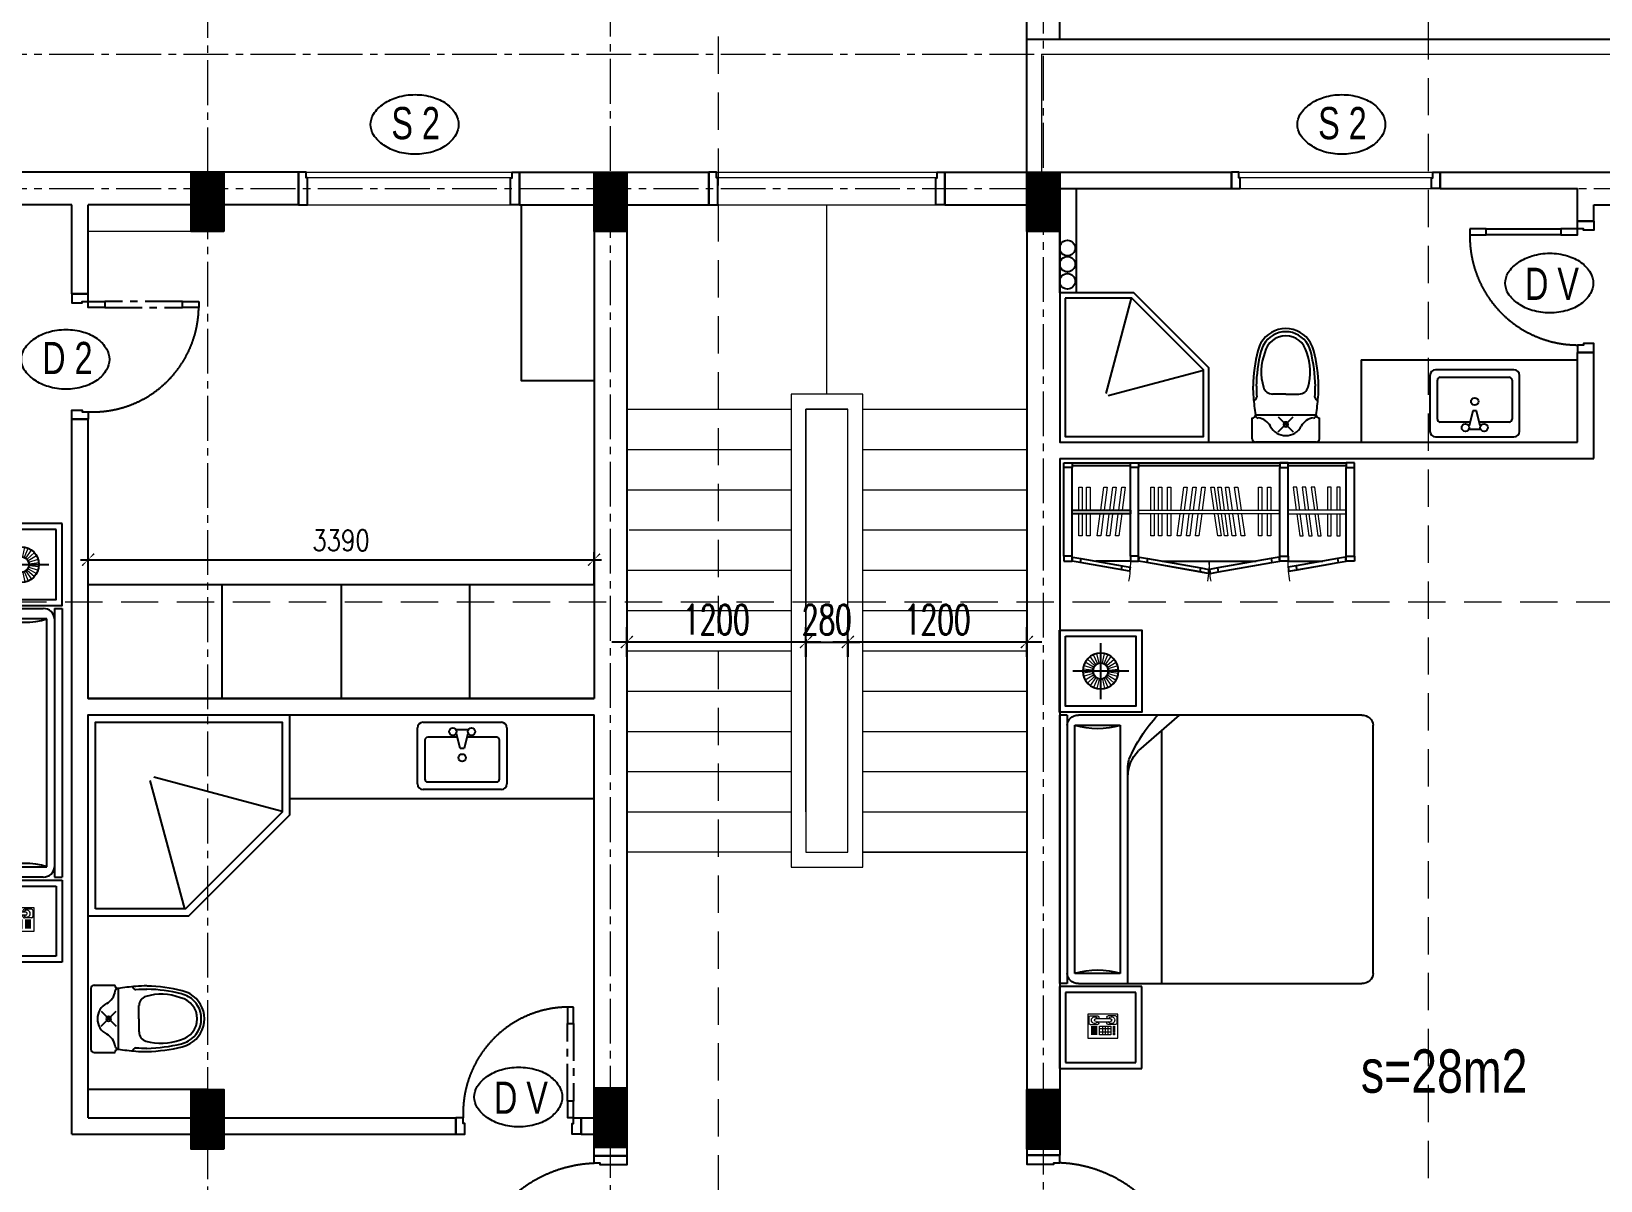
# Model space of a CAD drawing. Header units: millimetres. Extents: x -34806 to 662668, y 63228 to 99452.
# Drawn here: x 99165 to 109680, y 81540 to 89245 of the extents above; entities that cross this region are included whole.
import ezdxf
from ezdxf.enums import TextEntityAlignment as Align

# ---------------------------------------------------------------- set-up
doc = ezdxf.new("R2010")
doc.units = ezdxf.units.MM
doc.header["$LTSCALE"] = 200
doc.header["$MEASUREMENT"] = 0
doc.header["$PDMODE"] = 3
doc.header["$PDSIZE"] = 50
for name, pattern in [('CENTER', [2, 1.25, -0.25, 0.25, -0.25]), ('CENTER2', [1.125, 0.75, -0.125, 0.125, -0.125]), ('CONTINOUS', [0]), ('CONTINU', [0]), ('DASHED2', [0.375, 0.25, -0.125])]:
    doc.linetypes.add(name, pattern=pattern)
doc.layers.get('0').update_dxf_attribs({"color": 95, "linetype": 'CONTINUOUS'})
doc.layers.get('DEFPOINTS').update_dxf_attribs({"linetype": 'CONTINUOUS'})
for name, color, linetype in [('COT', 2, 'CONTINUOUS'), ('Cua', 143, 'CONTINUOUS'), ('DIM', 1, 'CONTINUOUS'), ('NET-THAY', 4, 'CONTINUOUS'), ('NOITHAT', 32, 'CONTINUOUS'), ('TEXT', 7, 'CONTINUOUS'), ('TPTA-Dimention', 251, 'CONTINUOUS'), ('TPTA-Text', 253, 'CONTINUOUS'), ('TUONG', 2, 'CONTINUOUS')]:
    doc.layers.add(name, color=color, linetype=linetype)
doc.layers.add('thay', color=7, linetype='CONTINUOUS', lineweight=18)
doc.layers.add('tim', color=254, linetype='CENTER2', lineweight=9)
doc.styles.add('NHO', font='VNCC-RMS.SHX', dxfattribs={"width": 0.8})
doc.styles.add('RomanS', font='romans.shx', dxfattribs={"width": 0.8})
doc.styles.add('Scale', font='vnsimli.shx', dxfattribs={"width": 0.65, "bigfont": 'bigfont.shx'})
doc.styles.add('VNCC-SIM', font='VHAVAN.ttf', dxfattribs={"width": 0.85})
doc.dimstyles.new('D1', dxfattribs={"dimtxt": 140, "dimasz": 80, "dimexe": 50, "dimexo": 0, "dimgap": 60, "dimtad": 1, "dimdec": 0, "dimzin": 0, "dimdsep": 46, "dimtxsty": 'RomanS', "dimblk1": 'ARCHTICK', "dimblk2": 'ARCHTICK', "dimsah": 1, "dimcen": 100, "dimdle": 50, "dimclrt": 7, "dimadec": 0, "dimazin": 0, "dimtfac": 0.005, "dimtdec": 0, "dimtix": 1, "dimtofl": 0, "dimtmove": 2, "dimatfit": 3, "dimldrblk": 'ARCHTICK', "dimfxl": 1, "dimtvp": 0.8, "dimtolj": 1, "dimtzin": 0, "dimarcsym": 0})
doc.dimstyles.new('Scale', dxfattribs={"dimscale": 10, "dimtxt": 2, "dimasz": 0.8, "dimexe": 1, "dimexo": 0, "dimgap": 0.5, "dimtad": 1, "dimdec": 0, "dimzin": 0, "dimdsep": 46, "dimtxsty": 'Scale', "dimblk": 'ARCHTICK', "dimcen": 1, "dimdle": 1, "dimclrd": 8, "dimclre": 251, "dimclrt": 3, "dimadec": 0, "dimazin": 0, "dimtfac": 1, "dimtdec": 0, "dimtix": 1, "dimtmove": 2, "dimatfit": 3, "dimfxl": 1, "dimtolj": 1, "dimtzin": 0, "dimarcsym": 0})

# ---------------------------------------------------------------- blocks, each defined once
blk = doc.blocks.new('A$C116500EA')
at = {"layer": 'NOITHAT'}
for p, q in [((275, 1637), (275, 2012)), ((570, 2100), (2370, 2100)), ((570, 2049), (570, 2100)), ((570, 2049), (2370, 2049)), ((2302, 1998), (638, 1998)), ((638, 1998), (638, 1694)), ((2302, 1694), (2302, 1998)), ((2370, 2049), (2370, 2100)), ((2390, 2100), (2940, 2100)), ((2390, 1550), (2390, 2100)), ((2430, 2060), (2900, 2060)), ((2430, 1590), (2430, 2060)), ((2900, 2060), (2900, 1590)), ((2940, 2100), (2940, 1550)), ((570, 76), (570, 1973)), ((2370, 1973), (2370, 76)), ((463, 1825), (88, 1825)), ((638, 1694), (2302, 1694)), ((2370, 1643), (930, 1643)), ((2900, 1590), (2430, 1590)), ((570, 1299), (808, 1572)), ((2940, 1550), (2390, 1550)), ((2370, 1416), (672, 1416)), ((2302, 0), (638, 0))]:
    blk.add_line(p, q, dxfattribs=at)
at = {"layer": 'NOITHAT', "lineweight": 5}
for p, q in [((231, 1857), (178, 1895)), ((238, 1866), (195, 1914)), ((248, 1872), (215, 1929)), ((258, 1877), (238, 1939)), ((269, 1879), (262, 1944)), ((281, 1879), (288, 1944)), ((292, 1877), (312, 1939)), ((303, 1872), (335, 1929)), ((312, 1866), (355, 1914)), ((319, 1857), (372, 1895)), ((2575, 1911), (2736, 1911)), ((2575, 1709), (2575, 1911)), ((2586, 1896), (2586, 1847)), ((2595, 1905), (2635, 1905)), ((2644, 1896), (2644, 1847)), ((2736, 1911), (2736, 1709)), ((220, 1825), (155, 1825)), ((221, 1836), (158, 1850)), ((221, 1813), (158, 1800)), ((225, 1847), (165, 1873)), ((225, 1802), (165, 1776)), ((231, 1792), (178, 1754)), ((319, 1792), (372, 1754)), ((325, 1847), (385, 1873)), ((325, 1802), (385, 1776)), ((329, 1836), (392, 1850)), ((329, 1813), (392, 1800)), ((330, 1825), (395, 1825)), ((2595, 1838), (2605, 1838)), ((2605, 1856), (2605, 1761)), ((2626, 1856), (2626, 1761)), ((2635, 1838), (2626, 1838)), ((2655, 1886), (2714, 1886)), ((2655, 1878), (2714, 1878)), ((2655, 1870), (2714, 1870)), ((2655, 1862), (2714, 1862)), ((2655, 1854), (2714, 1854)), ((2656, 1832), (2656, 1758)), ((2714, 1832), (2656, 1832)), ((2656, 1813), (2714, 1813)), ((2656, 1795), (2714, 1795)), ((2674, 1758), (2674, 1832)), ((2695, 1758), (2695, 1832)), ((2714, 1758), (2714, 1832)), ((238, 1784), (195, 1735)), ((248, 1777), (215, 1721)), ((258, 1772), (238, 1711)), ((269, 1770), (262, 1705)), ((281, 1770), (288, 1705)), ((292, 1772), (312, 1711)), ((303, 1777), (335, 1721)), ((312, 1784), (355, 1735)), ((2736, 1709), (2575, 1709)), ((2586, 1726), (2586, 1775)), ((2595, 1784), (2605, 1784)), ((2595, 1717), (2635, 1717)), ((2635, 1784), (2626, 1784)), ((2644, 1726), (2644, 1775)), ((2656, 1776), (2714, 1776)), ((2656, 1758), (2714, 1758)), ((2673, 1738), (2656, 1738)), ((2656, 1738), (2656, 1732)), ((2656, 1732), (2673, 1732)), ((2673, 1732), (2673, 1738)), ((2693, 1738), (2676, 1738)), ((2676, 1738), (2676, 1732)), ((2676, 1732), (2693, 1732)), ((2693, 1732), (2693, 1738)), ((2714, 1738), (2697, 1738)), ((2697, 1738), (2697, 1732)), ((2697, 1732), (2714, 1732)), ((2714, 1732), (2714, 1738))]:
    blk.add_line(p, q, dxfattribs=at)
at = {"layer": 'NOITHAT'}
for points in [[(0, 2100), (0, 1550), (550, 1550), (550, 2100)], [(40, 2060), (40, 1590), (510, 1590), (510, 2060)]]:
    blk.add_lwpolyline(points, close=True, dxfattribs=at)
blk.add_circle((275, 1825), 120, dxfattribs=at)
at = {"layer": 'NOITHAT', "lineweight": 5}
for radius in [55, 50]:
    blk.add_circle((275, 1825), radius, dxfattribs=at)
for centre, radius, start, end in [((2595, 1896), 9.15, 90, 180), ((2635, 1896), 9.15, 0, 90), ((2595, 1847), 9.15, 180, 270), ((2615, 1864), 22.9, 296.5689, 243.4311), ((2615, 1856), 10.2, 0, 180), ((2635, 1847), 9.15, 270, 0), ((2595, 1775), 9.15, 90, 180), ((2595, 1726), 9.15, 180, 270), ((2615, 1753), 22.9, 116.5689, 63.4311), ((2615, 1761), 10.2, 180, 0), ((2635, 1775), 9.15, 0, 90), ((2635, 1726), 9.15, 270, 0)]:
    blk.add_arc(centre, radius, start, end, dxfattribs=at)
at = {"layer": 'NOITHAT'}
for centre, major_axis, start_param, end_param in [((638, 1973), (0, 76), 0, 1.570796), ((238, 1846), (0, 471), 4.382801, 5.041977), ((2702, 1846), (0, 471), 1.241209, 1.900384), ((2302, 1973), (0, 76), -1.570796, 0), ((1240, 547), (0, 1164), 0.364577, 0.693974), ((984, 1339), (0, 304), 0, 0.699981), ((930, 1339), (0, 304), 0, 0.233748), ((638, 76), (0, 76), 1.570796, 3.141593), ((2302, 76), (0, 76), 3.141593, 4.712389)]:
    blk.add_ellipse(centre, major_axis=major_axis, ratio=0.9, start_param=start_param, end_param=end_param, dxfattribs=at)
blk = doc.blocks.new('A$C3DD838EF')
at = {"layer": 'NOITHAT'}
for p, q in [((30, 1770), (0, 1770)), ((0, 1770), (0, 1720)), ((30, 1720), (30, 1770)), ((570, 1770), (30, 1770)), ((570, 1720), (570, 1770)), ((570, 1770), (600, 1770)), ((600, 1770), (600, 1720)), ((0, 1720), (30, 1720)), ((0, 1720), (0, 50)), ((20, 1365), (20, 1720)), ((570, 1720), (30, 1720)), ((311.7, 1720), (288.3, 1720)), ((288.3, 1720), (288.3, 1365)), ((311.7, 1365), (311.7, 1720)), ((600, 1720), (570, 1720)), ((600, 1720), (575.4, 1715.7)), ((575.4, 1715.7), (584.1, 1666.4)), ((584.1, 1666.4), (608.7, 1670.8)), ((584.1, 1666.4), (628.3, 1415.3)), ((608.7, 1670.8), (600, 1720)), ((661.6, 1370.4), (608.7, 1670.8)), ((600, 1365), (600, 1576)), ((30, 1365), (0, 1365)), ((0, 1365), (0, 1315)), ((570, 1365), (30, 1365)), ((30, 1315), (30, 1365)), ((288.3, 1365), (311.7, 1365)), ((570, 1365), (600, 1365)), ((570, 1315), (570, 1365)), ((600, 1365), (600, 1315)), ((653, 1419.6), (628.3, 1415.3)), ((628.3, 1415.3), (637, 1366.1)), ((637, 1366.1), (661.6, 1370.4)), ((661.6, 1370.4), (653, 1419.6)), ((0, 1315), (30, 1315)), ((20, 455), (20, 1315)), ((570, 1315), (30, 1315)), ((600, 1315), (570, 1315)), ((600, 1315), (575.4, 1310.7)), ((575.4, 1310.7), (584.1, 1261.4)), ((584.1, 1261.4), (608.7, 1265.8)), ((584.1, 1261.4), (641.4, 936.4)), ((608.7, 1265.8), (600, 1315)), ((666, 940.8), (608.7, 1265.8)), ((674.7, 891.5), (625, 1173.2)), ((666, 940.8), (641.4, 936.4)), ((641.4, 936.4), (650, 887.2)), ((641.4, 833.6), (650, 882.8)), ((650, 887.2), (674.7, 891.5)), ((650, 882.8), (674.7, 878.5)), ((674.7, 891.5), (666, 940.8)), ((674.7, 878.5), (666, 829.2)), ((584.1, 508.6), (641.4, 833.6)), ((666, 829.2), (608.7, 504.2)), ((666, 829.2), (641.4, 833.6)), ((575.4, 459.3), (584.1, 508.6)), ((584.1, 508.6), (608.7, 504.2)), ((608.7, 504.2), (600, 455)), ((0, 455), (30, 455)), ((0, 405), (0, 455)), ((30, 405), (0, 405)), ((20, 50), (20, 405)), ((30, 455), (30, 405)), ((570, 455), (30, 455)), ((570, 405), (30, 405)), ((600, 455), (570, 455)), ((570, 455), (570, 405)), ((570, 405), (600, 405)), ((600, 455), (575.4, 459.3)), ((600, 405), (600, 455)), ((600, 405), (600, 194)), ((661.6, 399.6), (616.3, 142.5)), ((628.3, 354.7), (637, 403.9)), ((637, 403.9), (661.6, 399.6)), ((661.6, 399.6), (653, 350.4)), ((584.1, 103.6), (628.3, 354.7)), ((653, 350.4), (608.7, 99.2)), ((653, 350.4), (628.3, 354.7)), ((575.4, 54.3), (584.1, 103.6)), ((584.1, 103.6), (608.7, 99.2)), ((608.7, 99.2), (600, 50)), ((0, 50), (30, 50)), ((0, 0), (0, 50)), ((30, 50), (30, 0)), ((570, 50), (30, 50)), ((600, 50), (570, 50)), ((570, 50), (570, 0)), ((600, 50), (575.4, 54.3)), ((600, 0), (600, 50)), ((30, 0), (0, 0)), ((570, 0), (30, 0)), ((570, 0), (600, 0))]:
    blk.add_line(p, q, dxfattribs=at)
at = {"layer": 'NOITHAT', "lineweight": 5}
for p, q in [((288.3, 1679), (149.4, 1679)), ((149.4, 1679), (149.4, 1658.3)), ((149.4, 1658.3), (288.3, 1658.3)), ((288.3, 1631.9), (149.4, 1631.9)), ((149.4, 1631.9), (149.4, 1611.2)), ((445.8, 1679), (311.7, 1679)), ((311.7, 1658.3), (445.8, 1658.3)), ((445.8, 1631.9), (311.7, 1631.9)), ((445.8, 1658.3), (445.8, 1679)), ((445.8, 1611.2), (445.8, 1631.9)), ((149.4, 1611.2), (288.3, 1611.2)), ((288.3, 1545.9), (149.4, 1527.5)), ((311.7, 1611.2), (445.8, 1611.2)), ((445.8, 1566.7), (311.7, 1549)), ((311.7, 1528.3), (445.8, 1546)), ((445.8, 1546), (445.8, 1566.7)), ((149.4, 1527.5), (149.4, 1506.8)), ((149.4, 1506.8), (288.3, 1525.2)), ((288.3, 1490.9), (149.4, 1472.5)), ((149.4, 1472.5), (149.4, 1451.8)), ((149.4, 1451.8), (288.3, 1470.2)), ((288.3, 1436), (149.4, 1417.6)), ((445.8, 1511.8), (311.7, 1494)), ((311.7, 1473.3), (445.8, 1491)), ((445.8, 1456.8), (311.7, 1439.1)), ((311.7, 1418.3), (445.8, 1436.1)), ((445.8, 1491), (445.8, 1511.8)), ((445.8, 1436.1), (445.8, 1456.8)), ((149.4, 1417.6), (149.4, 1396.8)), ((149.4, 1396.8), (288.3, 1415.2)), ((311.7, 1315), (288.3, 1315)), ((288.3, 1315), (288.3, 455)), ((311.7, 455), (311.7, 1315)), ((288.3, 1241.8), (149.4, 1241.8)), ((149.4, 1241.8), (149.4, 1221)), ((149.4, 1221), (288.3, 1221)), ((288.3, 1194.7), (149.4, 1194.7)), ((149.4, 1194.7), (149.4, 1173.9)), ((149.4, 1173.9), (288.3, 1173.9)), ((445.8, 1241.8), (311.7, 1241.8)), ((311.7, 1221), (445.8, 1221)), ((445.8, 1194.7), (311.7, 1194.7)), ((311.7, 1173.9), (445.8, 1173.9)), ((445.8, 1221), (445.8, 1241.8)), ((445.8, 1173.9), (445.8, 1194.7)), ((288.3, 1139.7), (149.4, 1139.7)), ((149.4, 1139.7), (149.4, 1119)), ((149.4, 1119), (288.3, 1119)), ((288.3, 1058.6), (149.4, 1040.2)), ((445.8, 1139.7), (311.7, 1139.7)), ((311.7, 1119), (445.8, 1119)), ((445.8, 1079.5), (311.7, 1061.7)), ((311.7, 1041), (445.8, 1058.8)), ((445.8, 1119), (445.8, 1139.7)), ((445.8, 1058.8), (445.8, 1079.5)), ((149.4, 1040.2), (149.4, 1019.5)), ((149.4, 1019.5), (288.3, 1037.9)), ((288.3, 1003.7), (149.4, 985.3)), ((149.4, 985.3), (149.4, 964.5)), ((149.4, 964.5), (288.3, 982.9)), ((445.8, 1024.5), (311.7, 1006.8)), ((311.7, 986), (445.8, 1003.8)), ((445.8, 969.6), (311.7, 951.8)), ((445.8, 1003.8), (445.8, 1024.5)), ((445.8, 948.8), (445.8, 969.6)), ((288.3, 948.7), (149.4, 930.3)), ((149.4, 930.3), (149.4, 909.6)), ((149.4, 909.6), (288.3, 928)), ((288.3, 855.7), (149.4, 875.4)), ((149.4, 875.4), (149.4, 854.6)), ((311.7, 931.1), (445.8, 948.8)), ((149.4, 854.6), (288.3, 835)), ((288.3, 813.9), (149.4, 833.5)), ((149.4, 833.5), (149.4, 812.8)), ((149.4, 812.8), (288.3, 793.1)), ((288.3, 766.8), (149.4, 786.4)), ((149.4, 786.4), (149.4, 765.7)), ((149.4, 765.7), (288.3, 746)), ((445.8, 833.5), (311.7, 852.4)), ((311.7, 831.7), (445.8, 812.8)), ((445.8, 791.6), (311.7, 810.6)), ((311.7, 789.8), (445.8, 770.9)), ((445.8, 812.8), (445.8, 833.5)), ((445.8, 770.9), (445.8, 791.6)), ((288.3, 711.8), (149.4, 731.4)), ((149.4, 731.4), (149.4, 710.7)), ((149.4, 710.7), (288.3, 691.1)), ((445.8, 744.5), (311.7, 763.5)), ((311.7, 742.7), (445.8, 723.8)), ((445.8, 689.6), (311.7, 708.5)), ((311.7, 687.8), (445.8, 668.8)), ((445.8, 723.8), (445.8, 744.5)), ((445.8, 668.8), (445.8, 689.6)), ((288.3, 584.9), (149.4, 584.9)), ((149.4, 584.9), (149.4, 564.1)), ((445.8, 584.9), (311.7, 584.9)), ((445.8, 564.1), (445.8, 584.9)), ((149.4, 564.1), (288.3, 564.1)), ((288.3, 529.9), (149.4, 529.9)), ((149.4, 529.9), (149.4, 509.2)), ((149.4, 509.2), (288.3, 509.2)), ((311.7, 564.1), (445.8, 564.1)), ((445.8, 529.9), (311.7, 529.9)), ((311.7, 509.2), (445.8, 509.2)), ((445.8, 509.2), (445.8, 529.9)), ((288.3, 455), (311.7, 455)), ((288.3, 50), (288.3, 405)), ((288.3, 405), (311.7, 405)), ((311.7, 405), (311.7, 50)), ((149.4, 352.4), (149.4, 373.2)), ((149.4, 373.2), (288.3, 354.8)), ((288.3, 334), (149.4, 352.4)), ((149.4, 297.5), (149.4, 318.2)), ((149.4, 318.2), (288.3, 299.8)), ((288.3, 279.1), (149.4, 297.5)), ((311.7, 351.7), (445.8, 333.9)), ((445.8, 313.2), (311.7, 330.9)), ((311.7, 296.7), (445.8, 279)), ((445.8, 333.9), (445.8, 313.2)), ((149.4, 242.5), (149.4, 263.2)), ((149.4, 263.2), (288.3, 244.8)), ((288.3, 224.1), (149.4, 242.5)), ((445.8, 258.2), (311.7, 276)), ((311.7, 241.7), (445.8, 224)), ((445.8, 203.3), (311.7, 221)), ((445.8, 279), (445.8, 258.2)), ((445.8, 224), (445.8, 203.3)), ((149.4, 143.1), (149.4, 163.8)), ((149.4, 163.8), (288.3, 163.8)), ((288.3, 143.1), (149.4, 143.1)), ((149.4, 88.1), (149.4, 108.8)), ((149.4, 108.8), (288.3, 108.8)), ((311.7, 163.8), (445.8, 163.8)), ((445.8, 143.1), (311.7, 143.1)), ((311.7, 108.8), (445.8, 108.8)), ((445.8, 163.8), (445.8, 143.1)), ((445.8, 108.8), (445.8, 88.1)), ((288.3, 88.1), (149.4, 88.1)), ((311.7, 50), (288.3, 50)), ((445.8, 88.1), (311.7, 88.1))]:
    blk.add_line(p, q, dxfattribs=at)
at = {"layer": 'NOITHAT', "ltscale": 10}
blk.add_line((600, 1171), (600, 599), dxfattribs=at)
at = {"layer": 'NOITHAT', "lineweight": 5}
for centre, start, end in [((591, 2133), 270.67035, 279.74924), ((591, 1653), 270.67035, 279.74924), ((591, 117), 80.25076, 89.32965), ((591, -363), 80.25076, 89.32965)]:
    blk.add_arc(centre, 768, start, end, dxfattribs=at)
blk = doc.blocks.new('A$C34811E30')
at = {"layer": 'NOITHAT'}
for p, q in [((0, 429), (0, 21)), ((21, 450), (161, 450)), ((21, 450), (161, 450)), ((182, 21), (182, 429)), ((321, 225), (321, 313)), ((321, 225), (321, 311)), ((321, 225), (321, 139)), ((321, 225), (321, 137)), ((21, 0), (161, 0))]:
    blk.add_line(p, q, dxfattribs=at)
at = {"layer": 'NOITHAT', "extrusion": (0, 0, -1)}
for centre, major_axis, start_param, end_param in [((21, 429), (-15.2, 15.2), 5.497787, 7.068583), ((182, 450), (15.2, 15.2), 2.356194, 3.926991), ((182, 407), (15.2, 15.2), 4.053836, 5.497787), ((182, 407), (15.2, 15.2), 4.053836, 5.497787), ((363, -633), (-761, 761), 0.616735, 0.726828), ((300, 442), (-15.2, 15.2), 3.859232, 5.417668), ((375, -627), (758, 758), -0.855568, -0.785398), ((375, -627), (742, 742), -0.855568, -0.785398), ((350, -640), (-752, 752), 0.808894, 1.028291), ((350, -640), (-767, 767), 0.808894, 1.028291), ((161, 225), (83.3, 83.3), 3.926991, 5.006683), ((161, 225), (83.3, 83.3), 3.926991, 5.006683), ((55, 423), (75.8, 75.8), 0.912244, 1.865091), ((55, 423), (75.8, 75.8), 0.912244, 1.865091), ((386, 313), (45.5, 45.5), 3.926991, 5.219845), ((470, 16), (-264, 264), 0.507456, 1.139683), ((568, 225), (102, 102), -0.562737, 0.785398), ((568, 225), (-121, 121), 1.008059, 1.308997), ((568, 225), (136, 136), -0.562737, -0.261799), ((568, 225), (-121, 121), 1.308997, 2.356194), ((568, 225), (-136, 136), 1.308997, 2.356194), ((161, 225), (-83.3, 83.3), 4.418095, 5.497787), ((118, 225), (-11.4, 11.4), 5.497787, 8.63938), ((118, 225), (-11.4, 11.4), 5.497787, 8.63938), ((118, 225), (-11.4, 11.4), 2.356194, 5.497787), ((118, 225), (-11.4, 11.4), 2.356194, 5.497787), ((568, 225), (-102, 102), 2.356194, 3.70433), ((568, 225), (121, 121), 0.785398, 1.832596), ((568, 225), (136, 136), 0.785398, 1.832596), ((55, 27), (-75.8, 75.8), 1.276502, 2.229349), ((386, 137), (-45.5, 45.5), 4.204933, 5.497787), ((21, 21), (15.2, 15.2), 2.356194, 3.926991), ((182, 43), (15.2, 15.2), 2.356194, 3.800145), ((182, 0), (-15.2, 15.2), 5.497787, 7.068583), ((363, 1083), (761, 761), 2.414765, 2.524858), ((300, 8), (15.2, 15.2), 4.00711, 5.565546), ((375, 1077), (-758, 758), 3.926991, 3.997161), ((375, 1077), (-742, 742), 3.926991, 3.997161), ((470, 434), (264, 264), 2.00191, 2.634137), ((350, 1090), (-752, 752), 3.684098, 3.903495), ((350, 1090), (-767, 767), 3.684098, 3.903495), ((568, 225), (-121, 121), 3.403392, 3.70433), ((568, 225), (-136, 136), 3.403392, 3.70433)]:
    blk.add_ellipse(centre, major_axis=major_axis, ratio=1, start_param=start_param, end_param=end_param, dxfattribs=at)
at = {"layer": 'NOITHAT'}
blk.add_point((118, 225), dxfattribs=at)
blk.add_point((118, 225), dxfattribs=at)
blk = doc.blocks.new('_ArchTick')
at = {"layer": 'DIM', "color": 150}
blk.add_lwpolyline([(0.5, 0.5, 0.133, 0, 0), (0, 0, 0, 0.133, 0), (-0.5, -0.5, 0.133, 0.133, 0)], format="xyseb", dxfattribs=at)
blk = doc.blocks.new('*D1167')
at = {"layer": 'DEFPOINTS', "color": 0}
for p in [(104355, 85171), (104635, 85171), (104635, 85151)]:
    blk.add_point(p, dxfattribs=at)
at = {"layer": 'thay', "color": 251, "lineweight": -2}
for p, q in [((104355, 85171), (104355, 85051)), ((104635, 85171), (104635, 85051))]:
    blk.add_line(p, q, dxfattribs=at)
at = {"layer": 'thay', "color": 8, "lineweight": -2}
for p, q in [((104355, 85151), (104275, 85151)), ((104355, 85151), (104635, 85151)), ((104635, 85151), (104715, 85151))]:
    blk.add_line(p, q, dxfattribs=at)
at = {"layer": 'thay', "color": 8, "lineweight": -2, "xscale": 80, "yscale": 80, "zscale": 80}
blk.add_blockref('_ArchTick', (104355, 85151), dxfattribs=at)
at = {"layer": 'thay', "color": 8, "lineweight": -2, "xscale": 80, "yscale": 80, "zscale": 80, "rotation": 180}
blk.add_blockref('_ArchTick', (104635, 85151), dxfattribs=at)
at = {"layer": 'thay', "color": 3, "insert": (104495, 85301), "char_height": 200, "attachment_point": 5, "style": 'Scale'}
blk.add_mtext('\\A1;280', dxfattribs=at)
blk = doc.blocks.new('*D1168')
at = {"layer": 'DEFPOINTS', "color": 0}
for p in [(103155, 85151), (103155, 85051), (104355, 85051)]:
    blk.add_point(p, dxfattribs=at)
at = {"layer": 'thay', "color": 251, "lineweight": -2}
for p, q in [((103155, 85051), (103155, 85251)), ((104355, 85051), (104355, 85251))]:
    blk.add_line(p, q, dxfattribs=at)
at = {"layer": 'thay', "color": 8, "lineweight": -2}
blk.add_line((104455, 85151), (103055, 85151), dxfattribs=at)
at = {"layer": 'thay', "color": 8, "lineweight": -2, "xscale": 80, "yscale": 80, "zscale": 80, "rotation": 180}
blk.add_blockref('_ArchTick', (103155, 85151), dxfattribs=at)
at = {"layer": 'thay', "color": 8, "lineweight": -2, "xscale": 80, "yscale": 80, "zscale": 80}
blk.add_blockref('_ArchTick', (104355, 85151), dxfattribs=at)
at = {"layer": 'thay', "color": 3, "insert": (103755, 85301), "char_height": 200, "attachment_point": 5, "style": 'Scale'}
blk.add_mtext('\\A1;1200', dxfattribs=at)
blk = doc.blocks.new('*D1169')
at = {"layer": 'DEFPOINTS', "color": 0}
for p in [(104635, 85151), (104635, 85051), (105835, 85051)]:
    blk.add_point(p, dxfattribs=at)
at = {"layer": 'thay', "color": 251, "lineweight": -2}
for p, q in [((104635, 85051), (104635, 85251)), ((105835, 85051), (105835, 85251))]:
    blk.add_line(p, q, dxfattribs=at)
at = {"layer": 'thay', "color": 8, "lineweight": -2}
blk.add_line((105935, 85151), (104535, 85151), dxfattribs=at)
at = {"layer": 'thay', "color": 8, "lineweight": -2, "xscale": 80, "yscale": 80, "zscale": 80, "rotation": 180}
blk.add_blockref('_ArchTick', (104635, 85151), dxfattribs=at)
at = {"layer": 'thay', "color": 8, "lineweight": -2, "xscale": 80, "yscale": 80, "zscale": 80}
blk.add_blockref('_ArchTick', (105835, 85151), dxfattribs=at)
at = {"layer": 'thay', "color": 3, "insert": (105235, 85301), "char_height": 200, "attachment_point": 5, "style": 'Scale'}
blk.add_mtext('\\A1;1200', dxfattribs=at)
blk = doc.blocks.new('*D107')
at = {"color": 0, "lineweight": -2}
for p, q in [((99495, 85703), (102985, 85703)), ((99545, 85536), (99545, 85753)), ((102935, 85536), (102935, 85753))]:
    blk.add_line(p, q, dxfattribs=at)
at = {"layer": 'DEFPOINTS', "color": 0}
for p in [(102935, 85703), (99545, 85536), (102935, 85536)]:
    blk.add_point(p, dxfattribs=at)
at = {"color": 0, "lineweight": -2, "xscale": 80, "yscale": 80, "zscale": 80, "rotation": 180}
blk.add_blockref('_ArchTick', (99545, 85703), dxfattribs=at)
at = {"color": 0, "lineweight": -2, "xscale": 80, "yscale": 80, "zscale": 80}
blk.add_blockref('_ArchTick', (102935, 85703), dxfattribs=at)
at = {"color": 7, "insert": (101240, 85833), "char_height": 140, "attachment_point": 5, "style": 'RomanS'}
blk.add_mtext('\\A1;3390', dxfattribs=at)

msp = doc.modelspace()

# ---------------------------------------------------------------- linework, layer by layer
for p, q in [((100440.1, 85536.2), (100440.1, 84772)), ((101240, 85536.2), (101240, 84772)), ((102100.5, 85536.2), (102100.5, 84772)), ((100345, 82152), (99545, 82152))]:
    msp.add_line(p, q)
for points in [[(102935, 88082), (102935, 86902), (102449.3, 86902), (102449.3, 88082)], [(102935, 84772), (99545, 84772), (99545, 85536.2), (102935, 85536.2)]]:
    msp.add_lwpolyline(points, close=True)
for centre in [(106107.1, 87792), (106107.1, 87684.1), (106107.1, 87569.1)]:
    msp.add_circle(centre, 52.1)
at = {"layer": 'COT', "const_width": 220}
for points in [[(100345, 87902), (100345, 88302)], [(103045, 88002), (103045, 88302)], [(103045, 87902), (103045, 88302)], [(105945, 87902), (105945, 88302)], [(100345, 81752), (100345, 82152)], [(103045, 81762), (103045, 82162)], [(105945, 81752), (105945, 82152)]]:
    msp.add_lwpolyline(points, dxfattribs=at)
at = {"layer": 'Cua', "color": 8, "linetype": 'DASHED2', "ltscale": 400}
for p, q in [((108913.4, 87920.8), (109413.7, 87920.8)), ((109413.7, 87880.8), (108913.4, 87880.8))]:
    msp.add_line(p, q, dxfattribs=at)
at = {"layer": 'Cua', "color": 6, "linetype": 'CONTINOUS', "ltscale": 0.5}
for p, q in [((109525, 87972), (109635, 87972)), ((109525, 87972), (109635, 87972)), ((109635, 87972), (109525, 87972)), ((109635, 87972), (109525, 87972)), ((109525, 87972), (109635, 87972)), ((109635, 87972), (109525, 87972)), ((109635, 87092), (109525, 87092)), ((102935, 81707), (103155, 81707)), ((102935, 81707), (103155, 81707)), ((103155, 81707), (102935, 81707)), ((103155, 81707), (102935, 81707)), ((102935, 81707), (103155, 81707)), ((103155, 81707), (102935, 81707)), ((106055, 81710.1), (105835, 81710.1)), ((106055, 81710.1), (105835, 81710.1)), ((105835, 81710.1), (106055, 81710.1)), ((105835, 81710.1), (106055, 81710.1)), ((106055, 81710.1), (105835, 81710.1)), ((105835, 81710.1), (106055, 81710.1))]:
    msp.add_line(p, q, dxfattribs=at)
at = {"layer": 'Cua', "color": 8, "linetype": 'CENTER'}
for p, q in [((100176.5, 87433.1), (99656.2, 87433.1)), ((99656.2, 87393.1), (100176.5, 87393.1)), ((102757, 82073.3), (102757, 82593.5)), ((102797, 82593.5), (102797, 82073.3))]:
    msp.add_line(p, q, dxfattribs=at)
at = {"layer": 'Cua', "color": 6, "linetype": 'CONTINOUS', "ltscale": 0.5}
for points in [[(100955.4, 88082), (101015.4, 88082), (101015.4, 88262), (101005.4, 88262), (101005.4, 88302), (100955.4, 88302)], [(102435.6, 88082), (102375.6, 88082), (102375.6, 88262), (102385.6, 88262), (102385.6, 88302), (102435.6, 88302)], [(103705, 88082), (103765, 88082), (103765, 88262), (103755, 88262), (103755, 88302), (103705, 88302)], [(105285, 88082), (105225, 88082), (105225, 88262), (105235, 88262), (105235, 88302), (105285, 88302)], [(107205.4, 88192), (107265.4, 88192), (107265.4, 88262), (107255.4, 88262), (107255.4, 88302), (107205.4, 88302)], [(108605.6, 88192), (108545.6, 88192), (108545.6, 88262), (108555.6, 88262), (108555.6, 88302), (108605.6, 88302)], [(109635, 87972), (109635, 87912), (109565, 87912), (109565, 87922), (109525, 87922), (109525, 87972)], [(99435, 87484.3), (99435, 87424.3), (99505, 87424.3), (99505, 87434.3), (99545, 87434.3), (99545, 87484.3)], [(109635, 87092), (109635, 87152), (109565, 87152), (109565, 87142), (109525, 87142), (109525, 87092)], [(99435, 86644.3), (99435, 86704.3), (99505, 86704.3), (99505, 86694.3), (99545, 86694.3), (99545, 86644.3)], [(102008.3, 81852), (102068.3, 81852), (102068.3, 81922), (102058.3, 81922), (102058.3, 81962), (102008.3, 81962)], [(102848.3, 81852), (102788.3, 81852), (102788.3, 81922), (102798.3, 81922), (102798.3, 81962), (102848.3, 81962)], [(103155, 81707), (103155, 81647), (102975, 81647), (102975, 81657), (102935, 81657), (102935, 81707)], [(105835, 81710.1), (105835, 81650.1), (106015, 81650.1), (106015, 81660.1), (106055, 81660.1), (106055, 81710.1)]]:
    msp.add_lwpolyline(points, close=True, dxfattribs=at)
at = {"layer": 'Cua', "color": 0, "linetype": 'Continuous'}
for points in [[(108803.4, 87920.8), (108803.4, 87880.8), (108913.4, 87880.8), (108913.4, 87920.8)], [(109413.7, 87920.8), (109413.7, 87880.8), (109523.7, 87880.8), (109523.7, 87920.8)], [(99656.2, 87433.1), (99656.2, 87393.1), (99546.2, 87393.1), (99546.2, 87433.1)], [(100286.5, 87433.1), (100286.5, 87393.1), (100176.5, 87393.1), (100176.5, 87433.1)], [(102797, 82703.5), (102757, 82703.5), (102757, 82593.5), (102797, 82593.5)], [(102797, 82073.3), (102757, 82073.3), (102757, 81963.3), (102797, 81963.3)]]:
    msp.add_lwpolyline(points, close=True, dxfattribs=at)
at = {"layer": 'Cua', "color": 8, "linetype": 'DASHED2', "ltscale": 400}
for centre, radius, start, end in [((109530.1, 87868.8), 726.8, 179.05487, 269.59462), ((99576.2, 87404), 710.4, 267.47965, 359.11699), ((102768, 81993.2), 710.4, 90.88301, 182.52035), ((102970, 80786.2), 870.3, 92.30536, 174.66917), ((106020, 80789.3), 870.3, 5.33083, 87.69464)]:
    msp.add_arc(centre, radius, start, end, dxfattribs=at)
at = {"layer": 'NET-THAY'}
for p, q in [((108074.6, 87041.8), (109525, 87041.8)), ((108074.6, 87041.8), (108074.6, 86491.8)), ((100895, 84102), (102935, 84102))]:
    msp.add_line(p, q, dxfattribs=at)
at = {"layer": 'NOITHAT'}
for p, q in [((106535.1, 87455.5), (106363.4, 86817.8)), ((107018.6, 86972), (106380.9, 86800.3)), ((109098.6, 86975.8), (108573.6, 86975.8)), ((108536.1, 86938.3), (108536.1, 86563.3)), ((108586.1, 86644.6), (108586.1, 86907.1)), ((108604.8, 86925.8), (109067.3, 86925.8)), ((109086.1, 86907.1), (109086.1, 86644.6)), ((109136.1, 86563.3), (109136.1, 86938.3)), ((108823.6, 86700.8), (108798.6, 86600.8)), ((108848.6, 86700.8), (108823.6, 86700.8)), ((108873.6, 86600.8), (108848.6, 86700.8)), ((108804.8, 86625.8), (108604.8, 86625.8)), ((108873.6, 86575.8), (108798.6, 86575.8)), ((109067.3, 86625.8), (108867.3, 86625.8)), ((108573.6, 86525.8), (109098.6, 86525.8)), ((101751.6, 84200), (101751.6, 84575)), ((101789.1, 84612.5), (102314.1, 84612.5)), ((102089.1, 84562.5), (102014.1, 84562.5)), ((102039.1, 84437.5), (102014.1, 84537.5)), ((102089.1, 84537.5), (102064.1, 84437.5)), ((102351.6, 84575), (102351.6, 84200)), ((101801.6, 84493.8), (101801.6, 84231.3)), ((102020.4, 84512.5), (101820.4, 84512.5)), ((102064.1, 84437.5), (102039.1, 84437.5)), ((102282.9, 84512.5), (102082.9, 84512.5)), ((102301.6, 84231.3), (102301.6, 84493.8)), ((100193.2, 83361.1), (99961.4, 84222)), ((100845.9, 84013.8), (99985, 84245.6)), ((102314.1, 84162.5), (101789.1, 84162.5)), ((101820.4, 84212.5), (102282.9, 84212.5))]:
    msp.add_line(p, q, dxfattribs=at)
for points in [[(106055, 87491.8), (106055, 86491.8), (107055, 86491.8), (107055, 86989.7), (106552.8, 87491.8)], [(106091.3, 87455.5), (106091.3, 86528.2), (107018.6, 86528.2), (107018.6, 86974.6), (106537.8, 87455.5)], [(99545, 83312), (99545, 84662), (100895, 84662), (100895, 83989.9), (100217.1, 83312)], [(99594.1, 83361.1), (99594.1, 84612.9), (100845.9, 84612.9), (100845.9, 84010.2), (100196.7, 83361.1)]]:
    msp.add_lwpolyline(points, close=True, dxfattribs=at)
for centre in [(108836.1, 86763.3), (108773.6, 86588.3), (108898.6, 86588.3), (101989.1, 84550), (102114.1, 84550), (102051.6, 84375)]:
    msp.add_circle(centre, 25, dxfattribs=at)
for centre, radius, start, end in [((108573.6, 86938.3), 37.5, 90, 180), ((109098.6, 86938.3), 37.5, 0, 90), ((108604.8, 86907.1), 18.8, 90, 180), ((109067.3, 86907.1), 18.8, 0, 90), ((108604.8, 86644.6), 18.8, 180, 270), ((109067.3, 86644.6), 18.8, 270, 0), ((108573.6, 86563.3), 37.5, 180, 270), ((109098.6, 86563.3), 37.5, 270, 0), ((101789.1, 84575), 37.5, 90, 180), ((102314.1, 84575), 37.5, 0, 90), ((101820.4, 84493.8), 18.8, 90, 180), ((102282.9, 84493.8), 18.8, 0, 90), ((101820.4, 84231.3), 18.8, 180, 270), ((102282.9, 84231.3), 18.8, 270, 0), ((101789.1, 84200), 37.5, 180, 270), ((102314.1, 84200), 37.5, 270, 0)]:
    msp.add_arc(centre, radius, start, end, dxfattribs=at)
at = {"layer": 'TEXT'}
for points in [[(101438.1, 88620.7, -0.1338614), (101457.2, 88690.7, -0.1013655), (101527.6, 88759.9, -0.0827254), (101618.1, 88803.8, -0.071629), (101736, 88820.7, -0.071629), (101853.8, 88803.8, -0.0830347), (101944.7, 88759.7, -0.1067191), (102008.2, 88690.2, -0.1328035), (102027, 88620.7, -0.1328035), (102008.2, 88551.2, -0.1067191), (101944.7, 88481.8, -0.0830347), (101853.8, 88437.7, -0.071629), (101736, 88420.7, -0.071629), (101618.1, 88437.7, -0.0827254), (101527.6, 88481.6, -0.1013655), (101457.2, 88550.7, -0.1338614)], [(107648.1, 88620.7, -0.1338614), (107667.2, 88690.7, -0.1013655), (107737.6, 88759.9, -0.0827254), (107828.1, 88803.8, -0.071629), (107946, 88820.7, -0.071629), (108063.8, 88803.8, -0.0830347), (108154.7, 88759.7, -0.1067191), (108218.2, 88690.2, -0.1328035), (108237, 88620.7, -0.1328035), (108218.2, 88551.2, -0.1067191), (108154.7, 88481.8, -0.0830347), (108063.8, 88437.7, -0.071629), (107946, 88420.7, -0.071629), (107828.1, 88437.7, -0.0827254), (107737.6, 88481.6, -0.1013655), (107667.2, 88550.7, -0.1338614)], [(109041.1, 87557.2, -0.1338614), (109060.2, 87627.2, -0.1013655), (109130.6, 87696.4, -0.0827254), (109221.1, 87740.2, -0.071629), (109339, 87757.2, -0.071629), (109456.8, 87740.2, -0.0830347), (109547.6, 87696.1, -0.1067191), (109611.2, 87626.7, -0.1328035), (109630, 87557.2, -0.1328035), (109611.2, 87487.7, -0.1067191), (109547.6, 87418.2, -0.0830347), (109456.8, 87374.2, -0.071629), (109339, 87357.2, -0.071629), (109221.1, 87374.2, -0.0827254), (109130.6, 87418, -0.1013655), (109060.2, 87487.2, -0.1338614)], [(99098.6, 87045.9, -0.1338614), (99117.7, 87115.9, -0.1013655), (99188.1, 87185.1, -0.0827254), (99278.6, 87228.9, -0.071629), (99396.5, 87245.9, -0.071629), (99514.3, 87228.9, -0.0830347), (99605.2, 87184.9, -0.1067191), (99668.7, 87115.4, -0.1328035), (99687.5, 87045.9, -0.1328035), (99668.7, 86976.4, -0.1067191), (99605.2, 86906.9, -0.0830347), (99514.3, 86862.9, -0.071629), (99396.5, 86845.9, -0.071629), (99278.6, 86862.9, -0.0827254), (99188.1, 86906.7, -0.1013655), (99117.7, 86975.9, -0.1338614)], [(102132.8, 82100.6, -0.1338614), (102151.8, 82170.6, -0.1013655), (102222.2, 82239.8, -0.0827254), (102312.8, 82283.7, -0.071629), (102430.6, 82300.6, -0.071629), (102548.5, 82283.7, -0.0830347), (102639.3, 82239.6, -0.1067191), (102702.8, 82170.1, -0.1328035), (102721.6, 82100.6, -0.1328035), (102702.8, 82031.1, -0.1067191), (102639.3, 81961.7, -0.0830347), (102548.5, 81917.6, -0.071629), (102430.6, 81900.6, -0.071629), (102312.8, 81917.6, -0.0827254), (102222.2, 81961.5, -0.1013655), (102151.8, 82030.7, -0.1338614)]]:
    msp.add_lwpolyline(points, format="xyb", close=True, dxfattribs=at)
at = {"layer": 'thay', "linetype": 'DASHED2', "ltscale": 5}
for p, q in [((103766.5, 93710.5), (103766.5, 71432.1)), ((108525.8, 71432.1), (108525.8, 93710.5)), ((84765.5, 85421.3), (116941.4, 85421.3))]:
    msp.add_line(p, q, dxfattribs=at)
at = {"layer": 'thay'}
for p, q in [((101005.4, 88302), (102385.6, 88302)), ((102385.6, 88262), (101005.4, 88262)), ((103755, 88302), (105235, 88302)), ((105235, 88262), (103755, 88262)), ((107255.4, 88302), (108555.6, 88302)), ((108555.6, 88262), (107255.4, 88262)), ((107265.4, 88192), (108545.6, 88192)), ((101015.4, 88082), (102375.6, 88082)), ((103155, 84282), (103155, 88082)), ((103765, 88082), (105225, 88082)), ((104495, 86812), (104495, 88082)), ((100455, 87902), (99545, 87902)), ((103155, 86712), (104255, 86712)), ((104355, 84012), (104355, 86712)), ((104355, 86712), (104635, 86712)), ((104635, 83742), (104635, 86712)), ((104735, 86712), (105835, 86712)), ((103155, 86442), (104255, 86442)), ((104735, 86442), (105835, 86442)), ((103155, 86172), (104255, 86172)), ((104735, 86172), (105835, 86172)), ((103170, 85902), (104255, 85902)), ((104735, 85902), (105835, 85902)), ((103155, 85632), (104255, 85632)), ((104735, 85632), (105835, 85632)), ((103155, 85362), (104255, 85362)), ((104735, 85362), (105835, 85362)), ((103155, 85092), (104255, 85092)), ((104735, 85092), (105835, 85092)), ((103155, 84822), (104255, 84822)), ((104735, 84822), (105835, 84822)), ((103155, 84552), (104255, 84552)), ((104735, 84552), (105835, 84552)), ((103155, 84282), (104255, 84282)), ((103170, 84282), (104255, 84282)), ((104735, 84282), (105835, 84282)), ((102714.4, 84102), (100895, 84102)), ((103155, 84012), (104255, 84012)), ((104735, 84012), (105835, 84012)), ((104255, 83742), (103155, 83742)), ((104735, 83742), (105835, 83742)), ((105835, 83742), (104735, 83742)), ((106055, 81752), (105835, 81752))]:
    msp.add_line(p, q, dxfattribs=at)
for points in [[(105835, 88302), (105835, 89192), (107729.7, 89192)], [(109234.6, 89192), (111055, 89192), (111055, 88302)], [(105935, 88302), (105935, 89092), (107729.7, 89092)], [(107668.1, 89092), (110955, 89092), (110955, 88302)], [(104635, 83742), (104635, 86712), (104355, 86712), (104355, 83742), (104635, 83742)]]:
    msp.add_lwpolyline(points, dxfattribs=at)
msp.add_lwpolyline([(104255, 83642), (104735, 83642), (104735, 86812), (104255, 86812), (104255, 83642)], close=True, dxfattribs=at)
at = {"layer": 'tim', "ltscale": 2}
for p, q in [((100345, 91750.8), (100345, 73463.9)), ((103045, 73909.8), (103045, 91780.8)), ((105945, 91780.8), (105945, 73909.8)), ((87134.1, 89092), (115372.1, 89092)), ((87134.1, 88192), (115372.1, 88192))]:
    msp.add_line(p, q, dxfattribs=at)
at = {"layer": 'TPTA-Dimention'}
for p, q in [((105835, 88302), (105835, 91082)), ((106055, 89192), (106055, 91082))]:
    msp.add_line(p, q, dxfattribs=at)
at = {"layer": 'TPTA-Text'}
for points in [[(105835, 89192), (105835, 89192), (107729.7, 89192)], [(107729.7, 89192), (111055, 89192), (111055, 89192)]]:
    msp.add_lwpolyline(points, dxfattribs=at)
at = {"layer": 'TUONG'}
for p, q in [((99285, 88302), (97960.1, 88302)), ((100955.4, 88302), (99285, 88302)), ((102435.6, 88302), (103705, 88302)), ((102935, 88302), (102935, 84772)), ((105285, 88302), (105835, 88302)), ((109525, 87972), (109525, 88192)), ((99435, 88082), (97960.1, 88082)), ((99435, 87484.3), (99435, 88082)), ((99545, 87484.3), (99545, 88082)), ((100955.4, 88082), (99545, 88082)), ((100455, 88082), (100345, 88082)), ((102435.6, 88082), (103705, 88082)), ((103155, 88082), (103045, 88082)), ((105285, 88082), (105945, 88082)), ((105835, 88082), (105835, 81710.1)), ((106055, 88091.4), (106055, 86491.8)), ((109635, 87972), (109635, 88082)), ((109525, 86491.8), (109525, 87092)), ((109635, 86381.8), (109635, 87092)), ((99435, 81852), (99435, 86644.3)), ((99545, 84772), (99545, 86644.3)), ((106055, 86491.8), (108355.6, 86491.8)), ((108355.6, 86491.8), (109525, 86491.8)), ((106055, 86381.8), (106055, 81710.1)), ((106055, 86381.8), (108465.6, 86381.8)), ((108465.6, 86381.8), (109635, 86381.8)), ((99545, 84772), (102935, 84772)), ((99545, 81962), (99545, 84662)), ((99545, 84662), (102935, 84662)), ((99545, 81962), (102008.3, 81962)), ((102848.2, 81962), (103045, 81962)), ((99435, 81852), (102008.3, 81852)), ((102848.2, 81852), (103045, 81852)), ((106055, 81710.1), (105835, 81710.1))]:
    msp.add_line(p, q, dxfattribs=at)
at = {"layer": 'TUONG', "linetype": 'CONTINU', "ltscale": 0.3}
for p, q in [((100955.4, 88082), (100955.4, 88302)), ((102435.6, 88082), (102435.6, 88302)), ((103155, 88082), (103155, 88302)), ((103705, 88082), (103705, 88302)), ((105285, 88082), (105285, 88302)), ((107205.4, 88192), (107205.4, 88302)), ((108605.6, 88192), (108605.6, 88302)), ((109525, 87972), (109635, 87972)), ((99435, 87484.3), (99545, 87484.3)), ((99545, 87484.3), (99435, 87484.3)), ((99435, 87484.3), (99545, 87484.3)), ((99435, 87484.3), (99545, 87484.3)), ((99545, 87484.3), (99435, 87484.3)), ((99435, 87484.3), (99545, 87484.3)), ((99545, 87484.3), (99435, 87484.3)), ((99545, 87484.3), (99435, 87484.3)), ((99545, 87484.3), (99435, 87484.3)), ((99435, 87484.3), (99545, 87484.3)), ((99435, 87484.3), (99545, 87484.3)), ((99545, 87484.3), (99435, 87484.3)), ((99435, 87484.3), (99545, 87484.3)), ((109525, 87092), (109635, 87092)), ((109635, 87064.8), (109635, 87092)), ((99545, 86644.3), (99435, 86644.3)), ((99435, 86644.3), (99545, 86644.3)), ((102008.3, 81962), (102008.3, 81852)), ((102008.3, 81852), (102008.3, 81962)), ((102848.2, 81852), (102848.2, 81962)), ((102848.2, 81852), (102848.2, 81962)), ((102848.3, 81962), (102848.3, 81852)), ((102848.3, 81852), (102848.3, 81962)), ((102848.3, 81962), (102848.3, 81852)), ((102848.3, 81852), (102848.3, 81962)), ((102848.3, 81962), (102848.3, 81852)), ((102848.3, 81962), (102848.3, 81852)), ((102848.3, 81962), (102848.3, 81852)), ((102848.3, 81852), (102848.3, 81962)), ((102848.3, 81852), (102848.3, 81962)), ((102848.3, 81962), (102848.3, 81852)), ((102848.3, 81852), (102848.3, 81962)), ((102935, 81707), (103155, 81707)), ((106055, 81710.1), (105835, 81710.1))]:
    msp.add_line(p, q, dxfattribs=at)
at = {"layer": 'TUONG', "linetype": 'Continuous'}
for p, q in [((99545, 86644.3), (99435, 86644.3)), ((99435, 86644.3), (99545, 86644.3)), ((99545, 86644.3), (99435, 86644.3)), ((99435, 86644.3), (99545, 86644.3)), ((102008.3, 81962), (102008.3, 81852)), ((102008.3, 81852), (102008.3, 81962)), ((102008.3, 81962), (102008.3, 81852)), ((102008.3, 81852), (102008.3, 81962))]:
    msp.add_line(p, q, dxfattribs=at)
at = {"layer": 'TUONG'}
for points in [[(100455, 87902), (100235, 87902), (100235, 88302), (100455, 88302)], [(103155, 88002), (102935, 88002), (102935, 88302), (103155, 88302)], [(103155, 87902), (102935, 87902), (102935, 88302), (103155, 88302)], [(106055, 87902), (105835, 87902), (105835, 88302), (106055, 88302)], [(106055, 87491.8), (106055, 88192), (106165, 88192), (106165, 87491.9)], [(100455, 81752), (100235, 81752), (100235, 82152), (100455, 82152)], [(103155, 81762), (102935, 81762), (102935, 82162), (103155, 82162)], [(106055, 81752), (105835, 81752), (105835, 82152), (106055, 82152)]]:
    msp.add_lwpolyline(points, close=True, dxfattribs=at)
for points in [[(100235, 88302), (100455, 88302)], [(102935, 88302), (103155, 88302), (103155, 81707), (102935, 81707), (102935, 84662)], [(102935, 88302), (103155, 88302)], [(105835, 88302), (105835, 88302), (107205.4, 88302)], [(106055, 88302), (106055, 88192), (107205.4, 88192)], [(108605.6, 88302), (109806, 88302)], [(106055, 88082), (106055, 88192), (106406.6, 88192)], [(108605.6, 88192), (109525, 88192)], [(109635, 88082), (109806, 88082)], [(103155, 82132), (103155, 81707), (102935, 81707), (102935, 82132)]]:
    msp.add_lwpolyline(points, dxfattribs=at)

# ---------------------------------------------------------------- block references
at = {"layer": 'NOITHAT', "xscale": -1}
for p, rotation in [((107345.1, 86491.8), 270), ((99564.5, 82850.1), 180)]:
    msp.add_blockref('A$C34811E30', p, dxfattribs=dict(at, rotation=rotation))
at = {"layer": 'NOITHAT', "xscale": -1.099999999976717, "yscale": 1.099999999976717, "zscale": 1.1, "rotation": 90}
msp.add_blockref('A$C3DD838EF', (108030.7, 86353.1), dxfattribs=at)
at = {"layer": 'TUONG', "rotation": 270}
msp.add_blockref('A$C116500EA', (97270.8, 85945.1), dxfattribs=at)
at = {"layer": 'TUONG', "xscale": -1, "rotation": 90}
msp.add_blockref('A$C116500EA', (108154.7, 85231), dxfattribs=at)

# ---------------------------------------------------------------- texts
at = {"layer": 'TEXT', "style": 'VNCC-SIM', "width": 0.75}
for s, p in [('s 2', (101577.1, 88521.8)), ('s 2', (107787.1, 88521.8)), ('d v', (109173.2, 87444.5)), ('d 2', (99237.6, 86946.9)), ('d v', (102264.8, 81987.9))]:
    msp.add_text(s, height=216, dxfattribs=at).set_placement(p)
at = {"layer": 'TEXT', "linetype": 'Continuous', "style": 'NHO', "width": 0.8}
msp.add_text('s=28m2', height=291.05, dxfattribs=at).set_placement((108631.2, 82129.2), align=Align.CENTER)

# ---------------------------------------------------------------- dimensions: what is measured, and where the dimension line sits
dim = msp.add_linear_dim(base=(102935, 85702.8), p1=(99545, 85536.2), p2=(102935, 85536.2), dimstyle='D1')
dim.commit()
dim.dimension.update_dxf_attribs({"geometry": '*D107', "text_midpoint": (101240, 85832.8)})
at = {"layer": 'thay'}
for base, p1, p2, picture, middle in [((103155, 85151.3), (104355, 85051.3), (103155, 85051.3), '*D1168', (103755, 85301.3)), ((104635, 85151.3), (104355, 85171.1), (104635, 85171.1), '*D1167', (104495, 85301.3)), ((104635, 85151.3), (105835, 85051.3), (104635, 85051.3), '*D1169', (105235, 85301.3))]:
    dim = msp.add_linear_dim(base=base, p1=p1, p2=p2, dimstyle='Scale', override={"dimscale": 100, "dimfxl": 110}, dxfattribs=at)
    dim.commit()
    dim.dimension.update_dxf_attribs({"geometry": picture, "text_midpoint": middle})

doc.saveas('drawing.dxf')
